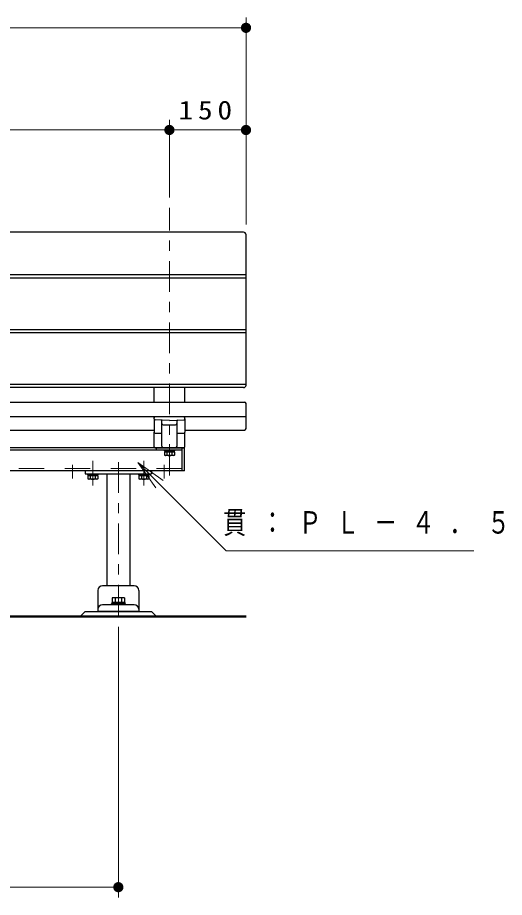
# Model space of a CAD drawing. Units: millimetres on the paper, scale 1:20. Extents: x -385 to 0, y 0 to 267.
# Drawn here: x -235.8 to -188.1, y 88.9 to 175.1 of the extents above; entities that cross this region are included whole.
import ezdxf

# ---------------------------------------------------------------- set-up
doc = ezdxf.new("R2010")
doc.units = ezdxf.units.MM
doc.linetypes.add('USER1', pattern=[4.5, 2.5, -2])
doc.linetypes.add('USER2', pattern=[6, 3, -1, 1, -1])
doc.layers.add('1_20', color=7, linetype='Continuous', lineweight=25)
doc.styles.add('ＭＳ ゴシック', font='')
doc.styles.get('ＭＳ ゴシック').set_extended_font_data('MS Gothic')

# ---------------------------------------------------------------- blocks, each defined once
blk = doc.blocks.new('filled_dot')
at = {"color": 0, "linetype": 'Continuous', "lineweight": -2, "const_width": 1.25}
blk.add_lwpolyline([(-0.625, 0, 1), (0.625, 0, 1)], format="xyb", close=True, dxfattribs=at)

msp = doc.modelspace()

# ---------------------------------------------------------------- linework, layer by layer
at = {"layer": '1_20', "lineweight": 13}
for p, q in [((-213.425, 154.807), (-213.425, 175.057)), ((-303.425, 174.057), (-213.425, 174.057)), ((-220.925, 157.445), (-220.925, 165.057)), ((-258.425, 164.057), (-220.925, 164.057)), ((-220.925, 164.057), (-213.425, 164.057)), ((-224.008, 131.503), (-221.886, 129.382)), ((-224.008, 131.503), (-221.533, 129.735)), ((-222.24, 129.028), (-224.008, 131.503)), ((-225.925, 115.44), (-225.925, 88.94)), ((-225.925, 89.94), (-290.925, 89.94))]:
    msp.add_line(p, q, dxfattribs=at)
at = {"layer": '1_20', "linetype": 'USER2', "lineweight": 13}
msp.add_line((-220.925, 130.226), (-220.925, 156.445), dxfattribs=at)
at = {"layer": '1_20'}
for p, q in [((-213.675, 154.057), (-303.175, 154.057)), ((-213.425, 139.061), (-213.425, 153.807)), ((-303.425, 149.904), (-213.425, 149.904)), ((-303.425, 149.587), (-213.425, 149.587)), ((-303.425, 144.515), (-213.425, 144.515)), ((-303.425, 144.226), (-213.425, 144.226)), ((-213.425, 139.155), (-303.425, 139.155)), ((-213.675, 138.839), (-303.175, 138.839)), ((-222.425, 137.429), (-222.425, 138.839)), ((-219.425, 137.429), (-219.425, 138.839)), ((-303.275, 137.429), (-213.575, 137.429)), ((-213.425, 134.84), (-213.425, 137.279)), ((-303.425, 136.021), (-213.425, 136.021)), ((-222.425, 135.878), (-222.425, 136.021)), ((-222.425, 135.771), (-222.425, 135.878)), ((-222.425, 135.771), (-222.425, 134.49)), ((-220.925, 136.027), (-222.328, 135.978)), ((-220.925, 135.622), (-222.328, 135.671)), ((-221.675, 133.111), (-221.675, 135.576)), ((-220.925, 136.027), (-219.521, 135.978)), ((-220.925, 135.622), (-219.521, 135.671)), ((-220.175, 133.111), (-220.175, 135.576)), ((-219.425, 135.878), (-219.425, 136.021)), ((-219.425, 135.771), (-219.425, 135.878)), ((-219.425, 135.771), (-219.425, 134.49)), ((-256.925, 134.69), (-222.425, 134.69)), ((-222.425, 133.037), (-222.425, 134.49)), ((-222.325, 134.39), (-221.675, 134.39)), ((-221.525, 135.181), (-220.325, 135.181)), ((-220.175, 134.39), (-219.525, 134.39)), ((-219.425, 134.69), (-213.575, 134.69)), ((-219.425, 133.037), (-219.425, 134.49)), ((-222.351, 132.94), (-219.499, 132.94)), ((-220.925, 132.94), (-221.53, 132.961)), ((-221.45, 132.715), (-220.4, 132.715)), ((-221.45, 132.715), (-221.45, 132.64)), ((-221.45, 132.64), (-220.4, 132.64)), ((-221.385, 132.64), (-221.385, 132.515)), ((-220.465, 132.64), (-221.385, 132.64)), ((-220.958, 132.64), (-220.925, 132.515)), ((-220.925, 132.64), (-220.891, 132.515)), ((-220.465, 132.64), (-220.465, 132.515)), ((-220.4, 132.64), (-220.4, 132.715)), ((-219.45, 130.69), (-219.45, 132.94)), ((-220.465, 132.515), (-221.385, 132.515)), ((-228.95, 130.39), (-227.9, 130.39)), ((-228.95, 130.39), (-228.95, 130.315)), ((-228.95, 130.315), (-227.9, 130.315)), ((-228.885, 130.315), (-228.885, 130.19)), ((-227.965, 130.315), (-228.885, 130.315)), ((-227.965, 130.19), (-228.885, 130.19)), ((-228.458, 130.315), (-228.425, 130.19)), ((-228.425, 130.315), (-228.391, 130.19)), ((-227.965, 130.315), (-227.965, 130.19)), ((-227.9, 130.315), (-227.9, 130.39)), ((-223.95, 130.39), (-222.9, 130.39)), ((-223.95, 130.39), (-223.95, 130.315)), ((-223.95, 130.315), (-222.9, 130.315)), ((-223.885, 130.315), (-223.885, 130.19)), ((-222.965, 130.315), (-223.885, 130.315)), ((-222.965, 130.19), (-223.885, 130.19)), ((-223.458, 130.315), (-223.425, 130.19)), ((-223.425, 130.315), (-223.391, 130.19)), ((-222.965, 130.315), (-222.965, 130.19)), ((-222.9, 130.315), (-222.9, 130.39)), ((-227.925, 118.99), (-227.925, 116.94)), ((-224.375, 119.44), (-227.475, 119.44)), ((-223.925, 118.99), (-223.925, 116.94)), ((-225.319, 118.255), (-226.531, 118.255)), ((-226.531, 118.255), (-226.531, 117.805)), ((-226.228, 118.255), (-226.228, 117.805)), ((-225.622, 118.255), (-225.622, 117.805)), ((-225.319, 118.255), (-225.319, 117.805)), ((-224.375, 117.59), (-227.475, 117.59)), ((-226.645, 117.619), (-226.604, 117.661)), ((-225.275, 117.805), (-226.575, 117.805)), ((-226.575, 117.805), (-226.575, 117.69)), ((-225.275, 117.69), (-226.575, 117.69)), ((-226.533, 117.69), (-225.316, 117.69)), ((-225.275, 117.805), (-225.275, 117.69)), ((-225.245, 117.661), (-225.204, 117.619)), ((-229.175, 116.94), (-229.675, 116.44)), ((-229.175, 116.94), (-222.675, 116.94)), ((-223.925, 116.94), (-227.925, 116.94)), ((-222.675, 116.94), (-222.175, 116.44))]:
    msp.add_line(p, q, dxfattribs=at)
at = {"layer": '1_20', "color": 4}
for p, q in [((-219.45, 132.94), (-297.4, 132.94)), ((-219.675, 132.715), (-297.175, 132.715)), ((-222.175, 132.715), (-222.175, 132.94)), ((-219.675, 130.69), (-219.675, 132.94)), ((-219.45, 130.69), (-297.4, 130.69)), ((-229.175, 130.69), (-229.175, 130.39)), ((-222.675, 130.69), (-229.175, 130.69)), ((-229.175, 130.39), (-222.675, 130.39)), ((-227.05, 130.39), (-227.05, 119.44)), ((-224.8, 130.39), (-224.8, 119.44)), ((-222.675, 130.69), (-222.675, 130.39))]:
    msp.add_line(p, q, dxfattribs=at)
at = {"layer": '1_20', "color": 4, "linetype": 'USER2', "lineweight": 13}
for p, q in [((-220.925, 133.315), (-220.925, 131.974)), ((-230.425, 131.29), (-230.425, 129.949)), ((-228.425, 131.685), (-228.425, 129.247)), ((-225.925, 131.542), (-225.925, 116.44)), ((-223.425, 131.685), (-223.425, 129.247)), ((-221.425, 131.29), (-221.425, 129.949))]:
    msp.add_line(p, q, dxfattribs=at)
at = {"layer": '1_20', "color": 131}
for p, q in [((-220.434, 132.515), (-221.416, 132.515)), ((-221.416, 132.515), (-221.416, 132.24)), ((-221.416, 132.24), (-221.337, 132.195)), ((-220.512, 132.195), (-221.337, 132.195)), ((-221.17, 132.515), (-221.17, 132.24)), ((-220.679, 132.515), (-220.679, 132.24)), ((-220.434, 132.24), (-220.512, 132.195)), ((-220.434, 132.515), (-220.434, 132.24)), ((-227.934, 130.19), (-228.916, 130.19)), ((-228.916, 130.19), (-228.916, 129.915)), ((-228.67, 130.19), (-228.67, 129.915)), ((-228.179, 130.19), (-228.179, 129.915)), ((-227.934, 130.19), (-227.934, 129.915)), ((-222.934, 130.19), (-223.916, 130.19)), ((-223.916, 130.19), (-223.916, 129.915)), ((-223.67, 130.19), (-223.67, 129.915)), ((-223.179, 130.19), (-223.179, 129.915)), ((-222.934, 130.19), (-222.934, 129.915)), ((-228.916, 129.915), (-228.837, 129.87)), ((-228.012, 129.87), (-228.837, 129.87)), ((-227.934, 129.915), (-228.012, 129.87)), ((-223.916, 129.915), (-223.837, 129.87)), ((-223.012, 129.87), (-223.837, 129.87)), ((-222.934, 129.915), (-223.012, 129.87))]:
    msp.add_line(p, q, dxfattribs=at)
at = {"layer": '1_20', "color": 4, "linetype": 'USER1', "lineweight": 13}
msp.add_line((-219.675, 130.915), (-297.175, 130.915), dxfattribs=at)
at = {"layer": '1_20', "lineweight": 50}
msp.add_line((-287.175, 116.44), (-213.425, 116.44), dxfattribs=at)
at = {"layer": '1_20', "lineweight": 13}
msp.add_lwpolyline([(-224.008, 131.503), (-215.377, 122.872), (-191.131, 122.872)], dxfattribs=at)
at = {"layer": '1_20'}
for centre, radius, start, end in [((-213.675, 153.807), 0.25, 0, 90), ((-213.675, 139.089), 0.25, 270, 0), ((-213.575, 137.279), 0.15, 0, 90), ((-222.325, 135.878), 0.1, 92, 180), ((-222.325, 135.771), 0.1, 180, 268), ((-221.75, 135.576), 0.075, 0, 88), ((-221.525, 135.331), 0.15, 180, 270), ((-220.325, 135.331), 0.15, 270, 0), ((-220.1, 135.576), 0.075, 92, 180), ((-219.525, 135.878), 0.1, 0, 88), ((-219.525, 135.771), 0.1, 272, 0), ((-222.325, 134.49), 0.1, 180, 270), ((-219.525, 134.49), 0.1, 270, 0), ((-213.575, 134.84), 0.15, 270, 0), ((-222.325, 133.037), 0.1, 180, 254.94761), ((-221.525, 133.111), 0.15, 180, 268), ((-220.325, 133.111), 0.15, 272, 0), ((-219.525, 133.037), 0.1, 285.05239, 0), ((-227.475, 118.99), 0.45, 90.00002, 180), ((-224.375, 118.99), 0.45, 0.00004, 90.00002), ((-227.475, 117.14), 0.45, 90.00002, 180), ((-226.716, 117.69), 0.1, 270.00004, 315.00048), ((-226.533, 117.59), 0.1, 90.00002, 135.00005), ((-225.316, 117.59), 0.1, 45.00004, 90.00002), ((-225.133, 117.69), 0.1, 225, 270.00004), ((-224.375, 117.14), 0.45, 0.00004, 90.00002)]:
    msp.add_arc(centre, radius, start, end, dxfattribs=at)
at = {"layer": '1_20', "color": 131}
for centre, radius, start, end in [((-221.293, 132.453), 0.245, 240.00001, 299.99999), ((-220.925, 132.884), 0.689, 249.136, 290.864), ((-220.557, 132.453), 0.245, 240.00001, 299.99999), ((-228.793, 130.128), 0.245, 240.00001, 299.99999), ((-228.425, 130.559), 0.689, 249.136, 290.864), ((-228.057, 130.128), 0.245, 240.00001, 299.99999), ((-223.793, 130.128), 0.245, 240.00001, 299.99999), ((-223.425, 130.559), 0.689, 249.136, 290.864), ((-223.057, 130.128), 0.245, 240.00001, 299.99999)]:
    msp.add_arc(centre, radius, start, end, dxfattribs=at)

# ---------------------------------------------------------------- block references
at = {"layer": '1_20', "lineweight": 13, "xscale": 0.4, "yscale": 0.4, "rotation": 180}
for p in [(-213.425, 174.057), (-220.925, 164.057), (-213.425, 164.057), (-225.925, 89.94)]:
    msp.add_blockref('filled_dot', p, dxfattribs=at)
at = {"layer": '1_20', "lineweight": 13, "xscale": 0.4, "yscale": 0.4}
msp.add_blockref('filled_dot', (-220.925, 164.057), dxfattribs=at)

# ---------------------------------------------------------------- texts
at = {"layer": '1_20', "style": 'ＭＳ ゴシック'}
for s, insert, char_height, attachment_point in [('\\T1.33;\\W1.15;150', (-217.175, 165.057), 1.833, 8), ('\\T1.64;\\W0.75;貫：ＰＬ－４．５', (-215.649, 125.522), 2.199, 4)]:
    msp.add_mtext(s, dxfattribs=dict(at, insert=insert, char_height=char_height, attachment_point=attachment_point))

doc.saveas('drawing.dxf')
